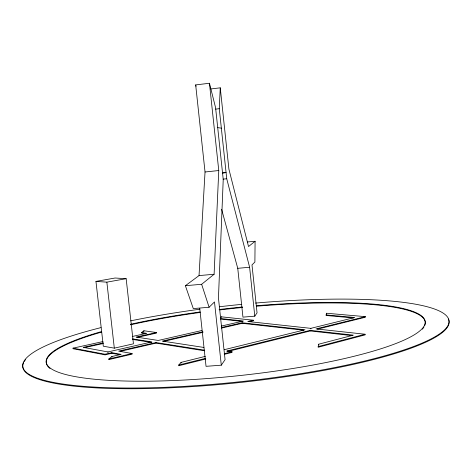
<?xml version="1.0" encoding="UTF-8"?>
<svg xmlns="http://www.w3.org/2000/svg" width="472" height="472" viewBox="0 0 472 472"><rect width="100%" height="100%" fill="white"/><g stroke="black" fill="none" stroke-linecap="round" stroke-linejoin="round"><path stroke-width="0.71" d="M247.428 241.983L255.092 241.263L254.892 262.048L251.989 264.916L257.051 312.847L254.792 316.163L242.944 317.137L237.752 268.32L221.604 209.285M185.39 285.707L201.644 284.28L214.105 274.25L218.766 170.534L209.444 83.255L195.679 84.913L205.037 171.991L199.031 275.601L185.39 285.707L193.284 308.588L209.096 307.254L214.483 301.933L221.297 365.186L206.04 366.325L199.744 308.31M254.792 316.163L249.617 267.252L226.731 178.752L219.273 108.702L220.259 87.827L210.978 88.937M317.497 329.143L365.434 317.225L365.375 316.653L316.004 328.907L365.086 334.241L365.151 334.872L318.152 347.262L318.694 344.206L353.357 335.149L310.192 330.347L227.026 350.991L227.091 351.628M353.351 317.945L326.211 315.485L326.152 314.93L326.583 313.243L365.375 316.653M326.211 315.485L326.583 313.243M221.297 365.186L225.073 359.664L218.447 298.021L223.232 179.454L215.58 107.669L209.444 83.255M205.798 358.974L178.794 365.729L178.723 365.062L181.077 362.39L205.344 356.366M220.3 317.91L221.268 316.812L253.322 320.217L253.381 320.759L249.21 321.715M204.417 350.153L155.949 342.548L118.631 351.103L132.089 353.54L132.154 354.147L108.955 359.57L108.885 358.95L111.888 356.531L121.133 354.389L111.835 352.667L104.973 354.236L73.018 348.159L73.083 348.731L105.044 354.844L111.899 353.268L119.77 354.732M145.966 333.769L141.677 333.143L141.618 332.601L143.913 330.754L156.486 332.53L156.545 333.079L136.839 337.462M108.955 359.57L109.952 358.761M142.827 332.217L143.972 331.291L143.913 330.754M255.092 241.263L248.526 246.543L228.908 169.159L220.259 87.827M318.087 346.601L365.086 334.241M178.723 365.062L205.727 358.319M224.206 353.705L232.023 351.752L232.088 352.395L224.277 354.354M227.805 351.451L310.252 330.949L352.684 335.698M224.241 349.705L305.03 329.775L242.142 322.777L221.48 327.521M253.322 320.217L247.759 321.491L310.836 328.347L354.761 317.508L326.152 314.93M108.885 358.95L132.089 353.54M202.948 331.769L162.333 341.085L203.874 347.445M120.13 351.374L156.014 343.132L204.482 350.779M163.105 341.498L203.013 332.329M221.539 328.075L242.201 323.326L303.632 330.205M114.312 348.153L133.446 343.817L126.16 278.692L115.05 278.02L95.958 281.406L103.309 346.206L114.312 348.153L106.861 282.15L95.958 281.406M103.215 342.926L83.19 347.357L107.935 351.941L151.89 341.911L132.543 338.878M201.916 330.494L158.25 340.459L136.072 337.061L156.486 332.53M221.238 326.087L243.428 321.019L220.536 318.535M83.969 347.77L103.279 343.492M73.018 348.159L102.949 341.569M132.319 336.489L146.621 333.326L141.618 332.601M106.861 282.15L126.16 278.692M222.554 173.094L226.07 172.54L223.156 172.846M215.627 109.126L219.273 108.702M205.037 171.991L218.766 170.534M223.091 179.136L226.731 178.752M237.752 268.32L249.617 267.252M199.031 275.601L214.105 274.25M220.589 319.06L242.767 321.485M217.704 127.623L221.344 128.172M227.026 350.991L232.023 351.752M132.608 339.439L151.954 342.489M201.644 284.28L209.096 307.254M195.679 84.913L196.045 86.305M111.835 352.667L111.899 353.268M111.888 356.531L111.958 357.145M107.935 351.941L107.999 352.537M104.973 354.236L105.044 354.844M155.949 342.548L156.014 343.132M181.077 362.39L181.148 363.051M221.268 316.812L221.321 317.332M242.142 322.777L242.201 323.326M318.694 344.206L318.759 344.855M310.836 328.347L310.895 328.937M310.192 330.347L310.252 330.949M448.4 319.031A214.359 38.539 -6.1 0 1 234.796 383.046A214.359 38.539 -6.1 0 1 23.671 362.526M24.196 361.564A214.359 38.539 -6.1 0 1 25.594 359.611M423.88 327.149A190.576 34.096 -6.1 0 1 422.328 329.179M49.997 368.461A190.576 34.096 -6.1 0 1 101.698 332.07M130.425 324.836A190.576 34.096 -6.1 0 1 200.14 312.452M219.881 309.921A190.576 34.096 -6.1 0 1 242.531 307.484M256.325 306.234A190.576 34.096 -6.1 0 1 424.959 320.883M425.124 321.467A190.576 34.096 -6.1 0 1 424.593 325.827M255.511 303.077A214.365 38.409 -6.1 0 1 435.638 336.388A214.365 38.409 -6.1 0 1 111.781 387.795A214.365 38.409 -6.1 0 1 100.984 327.603M130.62 320.86A214.365 38.409 -6.1 0 1 199.774 309.231M219.315 306.771A214.365 38.409 -6.1 0 1 241.788 304.346M256.272 305.744A190.582 33.978 -6.1 0 1 414.729 334.524A190.582 33.978 -6.1 0 1 135.045 381.193A190.582 33.978 -6.1 0 1 101.639 331.545M130.366 324.323A190.582 33.978 -6.1 0 1 200.087 311.962M219.102 309.514A190.582 33.978 -6.1 0 1 242.478 306.989"/></g></svg>
